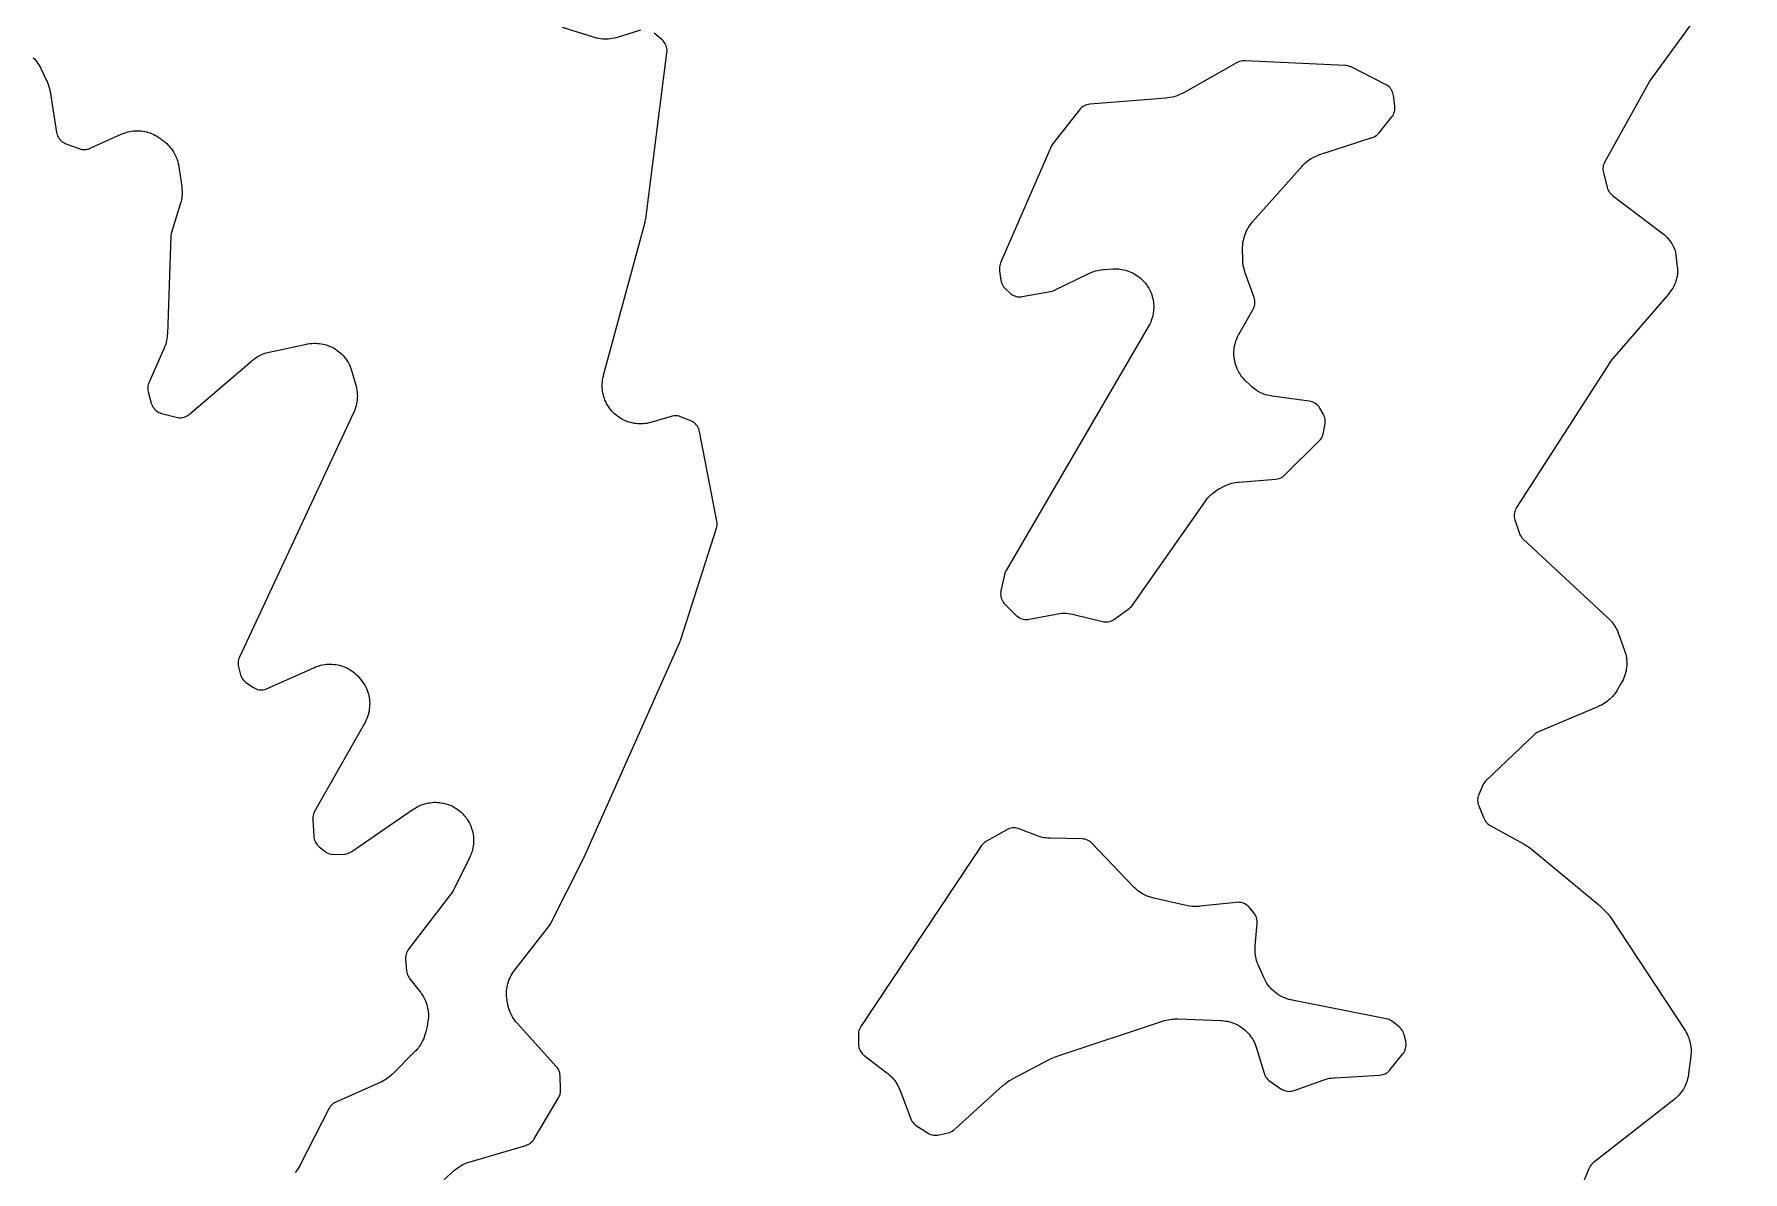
# Model space of a CAD drawing. Header units: millimetres. Extents: x 0 to 194, y 0 to 300.
# Drawn here: x 148.58 to 183.75, y 123.43 to 146.84 of the extents above; entities that cross this region are included whole.
import ezdxf

# ---------------------------------------------------------------- set-up
doc = ezdxf.new("R2010")
doc.units = ezdxf.units.MM
doc.layers.add('CUT', color=7, linetype='CONTINUOUS')

msp = doc.modelspace()

# ---------------------------------------------------------------- linework, layer by layer
at = {"layer": 'CUT'}
for points in [[(183.7517, 148.5211), (181.8327, 145.8751), (181.8225, 145.8601), (181.8091, 145.8391), (181.7999, 145.8236), (180.91, 144.22), (180.8974, 144.1946), (180.8873, 144.1681), (180.8797, 144.1408), (180.8748, 144.1129), (180.8725, 144.0846), (180.8729, 144.0563), (180.8759, 144.0281), (180.8816, 144.0003), (180.9606, 143.6904), (180.9691, 143.6627), (180.9801, 143.6361), (180.9937, 143.6106), (181.0097, 143.5865), (181.028, 143.5641), (181.0483, 143.5436), (181.0704, 143.5251), (182.0844, 142.7589), (182.1022, 142.7448), (182.1369, 142.7157), (182.1701, 142.6849), (182.1937, 142.6606), (182.2237, 142.6266), (182.2448, 142.6001), (182.2712, 142.5632), (182.2895, 142.5347), (182.3121, 142.4954), (182.3274, 142.4652), (182.3459, 142.4238), (182.3582, 142.3922), (182.3665, 142.3669), (182.4018, 142.0477), (182.4037, 142.0257), (182.4064, 141.9817), (182.4069, 141.9375), (182.4057, 141.9045), (182.4029, 141.8723), (182.398, 141.8473), (182.3895, 141.8134), (182.3759, 141.7687), (182.3639, 141.7359), (182.3457, 141.6929), (182.3304, 141.6615), (182.3079, 141.6206), (182.2894, 141.5909), (182.2627, 141.5527), (182.2341, 141.5158), (182.2193, 141.4977), (181.0689, 140.1653), (181.0557, 140.1489), (181.0384, 140.1258), (181.0264, 140.1085), (179.0931, 137.1033), (179.0783, 137.0776), (179.0661, 137.0506), (179.0567, 137.0226), (179.0501, 136.9938), (179.0463, 136.9644), (179.0454, 136.9348), (179.0475, 136.9053), (179.0525, 136.8761), (179.0603, 136.8476), (179.1457, 136.5867), (179.1566, 136.5584), (179.1702, 136.5315), (179.1865, 136.506), (179.2052, 136.4823), (179.2263, 136.4606), (180.9802, 134.8257), (180.9953, 134.811), (181.0247, 134.781), (181.0526, 134.7496), (181.0724, 134.7251), (181.0973, 134.6912), (181.1148, 134.6649), (181.1364, 134.6289), (181.1513, 134.6011), (181.1695, 134.5632), (181.1858, 134.5245), (181.1935, 134.5049), (181.3118, 134.1841), (181.3188, 134.1635), (181.3319, 134.122), (181.3429, 134.0799), (181.3496, 134.0481), (181.3565, 134.0051), (181.3602, 133.9727), (181.3629, 133.9293), (181.3634, 133.8967), (181.3619, 133.8533), (181.3592, 133.8208), (181.3536, 133.7777), (181.3478, 133.7456), (181.338, 133.7032), (181.3291, 133.6719), (181.3152, 133.6306), (181.3034, 133.6003), (181.2856, 133.5606), (181.266, 133.5218), (181.2557, 133.5026), (181.1748, 133.3606), (181.164, 133.3426), (181.1416, 133.3072), (181.1176, 133.2728), (181.0984, 133.248), (181.0713, 133.216), (181.0499, 133.193), (181.0199, 133.1637), (180.9964, 133.1429), (180.9639, 133.1165), (180.9386, 133.0979), (180.9037, 133.0746), (180.8767, 133.0585), (180.8398, 133.0386), (180.8021, 133.0205), (180.783, 133.0118), (179.545, 132.4869), (179.5206, 132.4753), (179.4973, 132.4614), (179.4754, 132.4456), (179.455, 132.4278), (179.2045, 132.1889), (179.1998, 132.1848), (179.1732, 132.159), (178.4705, 131.4888), (178.4499, 131.4671), (178.4316, 131.4435), (178.4157, 131.4182), (178.4025, 131.3915), (178.3179, 131.1972), (178.3073, 131.1691), (178.2996, 131.1402), (178.2948, 131.1105), (178.2929, 131.0806), (178.2941, 131.0506), (178.2983, 131.0209), (178.3054, 130.9918), (178.3154, 130.9635), (178.4197, 130.7095), (178.432, 130.6832), (178.4468, 130.6582), (178.4639, 130.6348), (178.4832, 130.6131), (178.5046, 130.5934), (178.5277, 130.5759), (178.5524, 130.5607), (179.253, 130.1747), (179.2712, 130.1641), (179.307, 130.1421), (179.3418, 130.1185), (179.3754, 130.0933), (179.3919, 130.0802), (180.7863, 128.9281), (180.9818, 128.7353), (181.0002, 128.7102), (181.0129, 128.6919), (182.5511, 126.361), (182.5631, 126.3417), (182.5861, 126.3027), (182.6072, 126.2625), (182.6214, 126.2317), (182.6383, 126.1896), (182.6493, 126.1574), (182.6619, 126.1139), (182.6697, 126.0808), (182.6778, 126.0362), (182.6822, 126.0025), (182.6858, 125.9573), (182.6867, 125.9233), (182.6857, 125.878), (182.6825, 125.8328), (182.6803, 125.8102), (182.6364, 125.4545), (182.6332, 125.4327), (182.6257, 125.3893), (182.616, 125.3463), (182.6072, 125.3145), (182.5934, 125.2726), (182.5816, 125.2418), (182.5637, 125.2015), (182.5489, 125.172), (182.5272, 125.1336), (182.5096, 125.1057), (182.4842, 125.0697), (182.4639, 125.0436), (182.4352, 125.0102), (182.4125, 124.9863), (182.3806, 124.9558), (182.3473, 124.927), (182.3302, 124.913), (180.6732, 123.6159), (180.65, 123.5957), (180.629, 123.5733), (180.6104, 123.5488), (180.5944, 123.5226), (180.5811, 123.4948), (179.9493, 121.9744)], [(157.0158, 123.2748), (157.2296, 123.4638), (157.2485, 123.4796), (157.2873, 123.5103), (157.3276, 123.5387), (157.359, 123.5583), (157.4022, 123.5822), (157.4355, 123.5983), (157.4811, 123.6172), (157.5277, 123.6337), (157.5512, 123.6413), (158.6966, 123.9763), (158.7232, 123.9854), (158.7487, 123.997), (158.7731, 124.0109), (158.796, 124.027), (158.8174, 124.0451), (158.8369, 124.0652), (158.8545, 124.0871), (158.87, 124.1105), (159.3738, 124.9543), (159.3873, 124.9797), (159.3984, 125.0064), (159.4069, 125.0339), (159.4126, 125.0622), (159.4157, 125.0909), (159.4159, 125.1198), (159.4045, 125.4129), (159.4018, 125.4428), (159.3962, 125.4721), (159.3877, 125.5008), (159.3763, 125.5285), (159.3623, 125.555), (159.3457, 125.5799), (159.3267, 125.603), (158.5279, 126.482), (158.5143, 126.4977), (158.4879, 126.5295), (158.4629, 126.5626), (158.4454, 126.5883), (158.4237, 126.6235), (158.4086, 126.6506), (158.3901, 126.6877), (158.3776, 126.7161), (158.3627, 126.7548), (158.3528, 126.7842), (158.3415, 126.824), (158.332, 126.8643), (158.3277, 126.8846), (158.3165, 126.9442), (158.3131, 126.9652), (158.3073, 127.0074), (158.3034, 127.0498), (158.3021, 127.0817), (158.3023, 127.1242), (158.3039, 127.1561), (158.3081, 127.1985), (158.3128, 127.23), (158.321, 127.2718), (158.3286, 127.3028), (158.3407, 127.3436), (158.3512, 127.3738), (158.3671, 127.4133), (158.3804, 127.4423), (158.4, 127.4801), (158.416, 127.5077), (158.4391, 127.5435), (158.4638, 127.5781), (158.4766, 127.5952), (159.169, 128.4744), (159.1863, 128.4987), (159.201, 128.5245), (159.889, 129.883), (159.8923, 129.8898), (159.8967, 129.8992), (159.8999, 129.906), (161.869, 134.3346), (161.8752, 134.3496), (161.8831, 134.3705), (161.8885, 134.3858), (162.6221, 136.6761), (162.6299, 136.7051), (162.6346, 136.7347), (162.6364, 136.7646), (162.6352, 136.7945), (162.6311, 136.8242), (162.2772, 138.6668), (162.27, 138.6961), (162.26, 138.7244), (162.2471, 138.7517), (162.2316, 138.7775), (162.2136, 138.8016), (162.1933, 138.8238), (162.1708, 138.8438), (162.1465, 138.8615), (162.1204, 138.8767), (162.0931, 138.8892), (161.886, 138.9712), (161.8588, 138.9805), (161.8308, 138.9871), (161.8023, 138.9911), (161.7736, 138.9923), (161.7449, 138.9907), (161.7165, 138.9864), (161.6886, 138.9794), (161.2963, 138.8608), (161.2753, 138.855), (161.2331, 138.8444), (161.1904, 138.8359), (161.1582, 138.8311), (161.1149, 138.8267), (161.0823, 138.825), (161.0388, 138.8249), (161.0062, 138.8264), (160.9629, 138.8304), (160.9306, 138.835), (160.8878, 138.8433), (160.8561, 138.851), (160.8144, 138.8633), (160.7836, 138.874), (160.7432, 138.8903), (160.7136, 138.904), (160.675, 138.9241), (160.6469, 138.9405), (160.6104, 138.9643), (160.584, 138.9834), (160.55, 139.0106), (160.5255, 139.0321), (160.4943, 139.0625), (160.472, 139.0863), (160.4439, 139.1195), (160.424, 139.1454), (160.3992, 139.1811), (160.382, 139.2088), (160.3607, 139.2468), (160.3462, 139.276), (160.3288, 139.3159), (160.3171, 139.3463), (160.3036, 139.3877), (160.295, 139.4192), (160.2855, 139.4616), (160.28, 139.4938), (160.2747, 139.537), (160.2723, 139.5695), (160.2711, 139.613), (160.2719, 139.6456), (160.275, 139.689), (160.2789, 139.7214), (160.2861, 139.7643), (160.2955, 139.8068), (160.3007, 139.828), (161.1536, 142.9741), (161.1583, 142.9941), (161.1638, 143.0218), (161.1671, 143.0421), (161.6052, 146.46), (161.6075, 146.4895), (161.6069, 146.5191), (161.6034, 146.5485), (161.597, 146.5774), (161.5878, 146.6055), (161.5758, 146.6326), (161.5613, 146.6584), (161.5443, 146.6826), (161.5249, 146.705), (161.5035, 146.7254), (161.3415, 146.8651)], [(161.0578, 146.9247), (160.5817, 146.7789), (160.5599, 146.7728), (160.516, 146.7618), (160.4715, 146.7529), (160.4379, 146.748), (160.3928, 146.7437), (160.3589, 146.7421), (160.3136, 146.7424), (160.2797, 146.7443), (160.2346, 146.7491), (160.2011, 146.7544), (160.1567, 146.7637), (160.1129, 146.7752), (160.0912, 146.7815), (159.4522, 146.9845)], [(148.5606, 146.3586), (148.5829, 146.3356), (148.6111, 146.3036), (148.6312, 146.2786), (148.6563, 146.2441), (148.6738, 146.2173), (148.6955, 146.1805), (148.7155, 146.1428), (148.725, 146.1237), (148.8342, 145.8906), (148.8426, 145.8715), (148.8585, 145.8331), (148.8726, 145.794), (148.8818, 145.7642), (148.8922, 145.7239), (148.9008, 145.6832), (148.9046, 145.6627), (149.0405, 144.8243), (149.0465, 144.7961), (149.0551, 144.7686), (149.0664, 144.7421), (149.0801, 144.7168), (149.0962, 144.6929), (149.1145, 144.6707), (149.1348, 144.6503), (149.157, 144.632), (149.1809, 144.6159), (149.2062, 144.6021), (149.2327, 144.5909), (149.5064, 144.4897), (149.5343, 144.481), (149.5628, 144.4749), (149.5919, 144.4717), (149.6211, 144.4713), (149.6502, 144.4738), (149.6789, 144.4791), (149.707, 144.4871), (149.7341, 144.4978), (150.3659, 144.7838), (150.3866, 144.7926), (150.4283, 144.809), (150.4708, 144.8233), (150.5032, 144.8325), (150.5469, 144.8425), (150.58, 144.8484), (150.6245, 144.854), (150.658, 144.8566), (150.7029, 144.8577), (150.7365, 144.8569), (150.7812, 144.8536), (150.8146, 144.8495), (150.8588, 144.8417), (150.8916, 144.8343), (150.9348, 144.8221), (150.9667, 144.8115), (151.0084, 144.7951), (151.0391, 144.7813), (151.079, 144.7609), (151.1082, 144.7441), (151.1459, 144.7198), (151.1823, 144.6936), (151.2002, 144.6801), (151.2585, 144.6337), (151.2748, 144.62), (151.3068, 144.592), (151.3374, 144.5625), (151.3592, 144.5394), (151.3869, 144.5071), (151.4065, 144.482), (151.431, 144.4472), (151.4481, 144.4204), (151.4692, 144.3835), (151.4838, 144.3552), (151.5013, 144.3164), (151.5131, 144.2869), (151.5269, 144.2467), (151.5358, 144.2161), (151.5458, 144.1748), (151.5538, 144.133), (151.5573, 144.1121), (151.6147, 143.7111), (151.6171, 143.6913), (151.621, 143.6517), (151.6231, 143.6119), (151.6234, 143.582), (151.622, 143.5422), (151.6196, 143.5124), (151.6147, 143.4729), (151.6097, 143.4434), (151.6013, 143.4044), (151.5912, 143.3659), (151.5857, 143.3467), (151.4052, 142.7651), (151.3984, 142.7394), (151.394, 142.7133), (151.3919, 142.6868), (151.3203, 140.6806), (151.319, 140.6591), (151.3154, 140.6162), (151.3098, 140.5734), (151.304, 140.5416), (151.2943, 140.4996), (151.2855, 140.4686), (151.2718, 140.4277), (151.2562, 140.3875), (151.2479, 140.3676), (150.9429, 139.6829), (150.9324, 139.6558), (150.9245, 139.6277), (150.9194, 139.599), (150.9171, 139.5699), (150.9177, 139.5407), (150.921, 139.5117), (150.9272, 139.4832), (150.9886, 139.2542), (150.9973, 139.2269), (151.0086, 139.2006), (151.0223, 139.1755), (151.0384, 139.1518), (151.0566, 139.1297), (151.0769, 139.1095), (151.099, 139.0913), (151.1227, 139.0753), (151.1479, 139.0617), (151.1742, 139.0505), (151.2015, 139.0418), (151.5045, 138.9615), (151.5329, 138.9554), (151.5618, 138.9521), (151.5908, 138.9517), (151.6198, 138.954), (151.6484, 138.9591), (151.6764, 138.9669), (151.7035, 138.9775), (151.7294, 138.9906), (151.754, 139.0061), (151.7769, 139.024), (153.0501, 140.1181), (153.0674, 140.1323), (153.1029, 140.1598), (153.1396, 140.1855), (153.1681, 140.2033), (153.2072, 140.2253), (153.2373, 140.2402), (153.2784, 140.2581), (153.3099, 140.27), (153.3526, 140.2837), (153.3959, 140.2953), (153.4177, 140.3005), (154.1837, 140.4648), (154.2058, 140.4689), (154.2504, 140.4762), (154.2953, 140.4812), (154.329, 140.4832), (154.3742, 140.4837), (154.408, 140.4823), (154.4529, 140.4783), (154.4864, 140.4736), (154.5308, 140.465), (154.5636, 140.457), (154.6069, 140.444), (154.6387, 140.4327), (154.6805, 140.4155), (154.7111, 140.401), (154.7509, 140.3797), (154.7799, 140.3623), (154.8173, 140.3371), (154.8444, 140.3168), (154.8792, 140.288), (154.9041, 140.2652), (154.9358, 140.233), (154.9583, 140.2077), (154.9866, 140.1726), (155.0064, 140.1452), (155.0311, 140.1074), (155.0481, 140.0781), (155.0688, 140.038), (155.0828, 140.0072), (155.0994, 139.9652), (155.1139, 139.9225), (155.1206, 139.9009), (155.1993, 139.6232), (155.2049, 139.601), (155.2152, 139.5563), (155.2231, 139.5112), (155.2273, 139.4771), (155.2306, 139.4314), (155.2314, 139.3971), (155.23, 139.3513), (155.2272, 139.3171), (155.2212, 139.2717), (155.215, 139.2379), (155.2044, 139.1933), (155.1948, 139.1604), (155.1797, 139.1171), (155.1625, 139.0747), (155.1533, 139.0537), (152.8042, 134.0272), (152.793, 133.9998), (152.7846, 133.9715), (152.779, 133.9425), (152.7762, 133.913), (152.7764, 133.8835), (152.7795, 133.8541), (152.7855, 133.8251), (152.8273, 133.6632), (152.8356, 133.6365), (152.8463, 133.6106), (152.8594, 133.5859), (152.8747, 133.5625), (152.8921, 133.5406), (152.9115, 133.5205), (152.9327, 133.5022), (152.9555, 133.486), (153.0922, 133.398), (153.118, 133.3832), (153.1452, 133.371), (153.1735, 133.3615), (153.2025, 133.3549), (153.2321, 133.3512), (153.2619, 133.3504), (153.2917, 133.3527), (153.321, 133.3578), (153.3497, 133.3659), (153.3775, 133.3767), (154.3363, 133.8078), (154.357, 133.8165), (154.399, 133.8329), (154.4417, 133.8472), (154.4743, 133.8562), (154.5182, 133.8662), (154.5515, 133.8719), (154.5962, 133.8774), (154.6299, 133.8798), (154.6749, 133.8808), (154.7087, 133.8799), (154.7536, 133.8763), (154.7871, 133.872), (154.8314, 133.864), (154.8643, 133.8563), (154.9076, 133.8439), (154.9396, 133.833), (154.9814, 133.8163), (155.0121, 133.8023), (155.0521, 133.7815), (155.0813, 133.7644), (155.119, 133.7398), (155.1463, 133.7199), (155.1813, 133.6915), (155.2065, 133.669), (155.2385, 133.6373), (155.2689, 133.6041), (155.2837, 133.5871), (155.2983, 133.5695), (155.3122, 133.5517), (155.3392, 133.5154), (155.3644, 133.4779), (155.3818, 133.4488), (155.403, 133.409), (155.4174, 133.3783), (155.4346, 133.3365), (155.4458, 133.3046), (155.4587, 133.2612), (155.4667, 133.2283), (155.4751, 133.1839), (155.4798, 133.1504), (155.4837, 133.1054), (155.485, 133.0715), (155.4844, 133.0263), (155.4823, 132.9926), (155.4772, 132.9476), (155.4716, 132.9142), (155.4621, 132.8701), (155.4532, 132.8374), (155.4392, 132.7944), (155.4272, 132.7628), (155.4089, 132.7214), (155.3887, 132.681), (155.378, 132.6611), (154.352, 130.85), (154.3392, 130.8245), (154.3288, 130.7979), (154.3209, 130.7704), (154.3158, 130.7423), (154.3133, 130.7139), (154.3135, 130.6853), (154.333, 130.339), (154.3359, 130.3109), (154.3415, 130.2833), (154.3496, 130.2563), (154.3602, 130.2302), (154.3732, 130.2051), (154.3884, 130.1814), (154.4059, 130.1593), (154.4254, 130.1389), (154.4466, 130.1204), (154.5609, 130.0302), (154.5851, 130.0129), (154.611, 129.9981), (154.6382, 129.986), (154.6664, 129.9766), (154.6955, 129.9701), (154.725, 129.9664), (154.7548, 129.9657), (154.9526, 129.971), (154.9812, 129.9732), (155.0095, 129.978), (155.0372, 129.9856), (155.0641, 129.9957), (155.0898, 130.0084), (155.1142, 130.0235), (156.3832, 130.894), (156.4015, 130.906), (156.4388, 130.9289), (156.4771, 130.9501), (156.5066, 130.9645), (156.5468, 130.9818), (156.5776, 130.9933), (156.6193, 131.0066), (156.651, 131.0151), (156.6938, 131.0243), (156.7262, 131.0296), (156.7697, 131.0346), (156.8025, 131.0368), (156.8463, 131.0375), (156.8791, 131.0365), (156.9227, 131.0329), (156.9553, 131.0287), (156.9984, 131.021), (157.0303, 131.0136), (157.0725, 131.0017), (157.1036, 130.9912), (157.1444, 130.9753), (157.1743, 130.9619), (157.2134, 130.942), (157.2419, 130.9258), (157.2788, 130.9022), (157.3056, 130.8833), (157.3401, 130.8562), (157.3649, 130.8348), (157.3966, 130.8045), (157.4192, 130.7807), (157.4478, 130.7476), (157.4679, 130.7217), (157.4932, 130.6859), (157.5107, 130.6582), (157.5324, 130.6201), (157.5472, 130.5908), (157.565, 130.5508), (157.5769, 130.5202), (157.5907, 130.4786), (157.5996, 130.447), (157.6093, 130.4043), (157.615, 130.372), (157.6206, 130.3286), (157.6231, 130.2958), (157.6244, 130.2521), (157.6238, 130.2193), (157.6208, 130.1756), (157.617, 130.143), (157.6098, 130.0998), (157.6028, 130.0677), (157.5914, 130.0254), (157.5814, 129.9942), (157.5659, 129.9532), (157.5485, 129.913), (157.5393, 129.8931), (157.241, 129.2871), (157.2306, 129.2675), (157.2091, 129.2286), (157.1856, 129.1909), (157.1603, 129.1544), (157.1472, 129.1365), (156.2836, 128.0123), (156.2675, 127.9892), (156.2536, 127.9647), (156.2421, 127.9389), (156.2331, 127.9122), (156.2266, 127.8848), (156.2227, 127.8569), (156.2214, 127.8288), (156.2228, 127.8006), (156.2452, 127.5693), (156.2493, 127.5413), (156.256, 127.5139), (156.2652, 127.4872), (156.2769, 127.4614), (156.2909, 127.4369), (156.3072, 127.4138), (156.5216, 127.1388), (156.5347, 127.1211), (156.5601, 127.085), (156.5837, 127.0477), (156.5999, 127.019), (156.6197, 126.9796), (156.6331, 126.9493), (156.649, 126.9082), (156.6593, 126.8768), (156.6711, 126.8343), (156.6783, 126.802), (156.6859, 126.7585), (156.6899, 126.7257), (156.6931, 126.6817), (156.6939, 126.6487), (156.6929, 126.6046), (156.6904, 126.5716), (156.685, 126.5279), (156.6775, 126.4844), (156.6732, 126.4628), (156.6391, 126.311), (156.634, 126.2904), (156.6228, 126.2495), (156.6096, 126.2092), (156.5983, 126.1794), (156.5814, 126.1405), (156.5674, 126.112), (156.5469, 126.0748), (156.5303, 126.0477), (156.5064, 126.0127), (156.4873, 125.9873), (156.4602, 125.9546), (156.4316, 125.9233), (156.4169, 125.908), (155.952, 125.4444), (155.9371, 125.4302), (155.9067, 125.4025), (155.8751, 125.3763), (155.8505, 125.3578), (155.8166, 125.3345), (155.7905, 125.3183), (155.7546, 125.2982), (155.7179, 125.2798), (155.6993, 125.2711), (154.7868, 124.8651), (154.7607, 124.852), (154.736, 124.8363), (154.713, 124.8184), (154.6918, 124.7983), (154.6727, 124.7762), (154.6558, 124.7524), (154.6413, 124.7271), (154.0555, 123.576), (154.045, 123.5566), (154.0231, 123.5184), (153.9994, 123.4813), (153.9803, 123.4544), (153.9531, 123.4198)]]:
    msp.add_lwpolyline(points, dxfattribs=at)
for points in [[(168.479, 135.2689), (168.4861, 135.2398), (168.4961, 135.2116), (168.5089, 135.1845), (168.5244, 135.1588), (168.5423, 135.1347), (168.5625, 135.1126), (168.7926, 134.8848), (168.8143, 134.8653), (168.8378, 134.8481), (168.8628, 134.8331), (168.8892, 134.8207), (168.9166, 134.8109), (168.9449, 134.8038), (168.9737, 134.7995), (169.0029, 134.798), (169.032, 134.7994), (169.0608, 134.8035), (169.6187, 134.9119), (169.6428, 134.9159), (169.691, 134.9225), (169.7396, 134.9266), (169.7761, 134.9277), (169.8248, 134.9264), (169.8612, 134.9236), (169.9096, 134.9171), (169.9574, 134.908), (169.9813, 134.9028), (170.5685, 134.7579), (170.5968, 134.7523), (170.6255, 134.7495), (170.6544, 134.7495), (170.6831, 134.7522), (170.7114, 134.7577), (170.7391, 134.7659), (170.7659, 134.7767), (170.7915, 134.79), (170.8157, 134.8057), (171.1162, 135.0221), (171.1423, 135.0432), (171.1658, 135.067), (171.1866, 135.0934), (172.6886, 137.236), (172.7015, 137.2534), (172.7279, 137.2875), (172.756, 137.3204), (172.7782, 137.3439), (172.8093, 137.3739), (172.8336, 137.3952), (172.8675, 137.4221), (172.8938, 137.441), (172.93, 137.4645), (172.9673, 137.4862), (172.9863, 137.4966), (173.0579, 137.5339), (173.0779, 137.5436), (173.1183, 137.5621), (173.1596, 137.5786), (173.1911, 137.5894), (173.2338, 137.6018), (173.2662, 137.6094), (173.31, 137.6175), (173.354, 137.6234), (173.3761, 137.6258), (174.1402, 137.6898), (174.1699, 137.6938), (174.199, 137.7008), (174.2273, 137.7105), (174.2545, 137.7231), (174.2803, 137.7383), (174.3044, 137.756), (174.3267, 137.776), (175.0364, 138.4816), (175.0575, 138.5049), (175.0761, 138.5304), (175.0919, 138.5576), (175.1048, 138.5864), (175.1146, 138.6163), (175.1212, 138.6471), (175.1506, 138.8317), (175.1538, 138.8612), (175.1541, 138.8909), (175.1514, 138.9205), (175.1458, 138.9497), (175.1374, 138.9782), (175.1262, 139.0057), (175.1123, 139.032), (175.0437, 139.1476), (175.0272, 139.1725), (175.0083, 139.1956), (174.9872, 139.2168), (174.964, 139.2358), (174.9391, 139.2523), (174.9127, 139.2663), (174.885, 139.2776), (174.8563, 139.2861), (174.8269, 139.2916), (174.064, 139.3974), (174.0437, 139.4007), (174.0032, 139.4082), (173.963, 139.4176), (173.9333, 139.426), (173.8942, 139.439), (173.8653, 139.4501), (173.8276, 139.4666), (173.7999, 139.4803), (173.7638, 139.5002), (173.7374, 139.5164), (173.7033, 139.5395), (173.6786, 139.558), (173.6467, 139.5842), (173.6161, 139.6118), (173.6011, 139.6259), (173.5165, 139.7095), (173.5008, 139.7258), (173.4702, 139.7593), (173.4413, 139.7942), (173.421, 139.8215), (173.3958, 139.8591), (173.3784, 139.8883), (173.3571, 139.9283), (173.3427, 139.959), (173.3255, 140.001), (173.3143, 140.033), (173.3014, 140.0765), (173.2934, 140.1095), (173.285, 140.1541), (173.2804, 140.1877), (173.2765, 140.2329), (173.2753, 140.2668), (173.276, 140.3122), (173.2782, 140.346), (173.2835, 140.3911), (173.2891, 140.4246), (173.2989, 140.4688), (173.3078, 140.5016), (173.322, 140.5447), (173.3342, 140.5764), (173.3526, 140.6178), (173.3731, 140.6582), (173.3838, 140.6782), (173.6668, 141.1734), (173.6798, 141.1989), (173.6903, 141.2256), (173.6982, 141.2531), (173.7035, 141.2813), (173.706, 141.3099), (173.7059, 141.3385), (173.7029, 141.367), (173.6973, 141.3951), (173.689, 141.4226), (173.5068, 141.936), (173.4992, 141.9596), (173.4852, 142.0072), (173.4738, 142.0555), (173.4673, 142.0922), (173.4614, 142.1414), (173.4582, 142.1909), (173.4572, 142.2157), (173.4551, 142.4295), (173.4555, 142.4531), (173.4575, 142.5003), (173.462, 142.5474), (173.4672, 142.5824), (173.4766, 142.6287), (173.4855, 142.663), (173.4997, 142.7081), (173.5121, 142.7412), (173.531, 142.7846), (173.5468, 142.8163), (173.5701, 142.8574), (173.5892, 142.8872), (173.6167, 142.9257), (173.6462, 142.9626), (173.6614, 142.9807), (174.681, 144.1292), (174.6973, 144.1466), (174.7309, 144.1806), (174.7662, 144.2128), (174.7939, 144.2355), (174.8325, 144.2637), (174.8625, 144.2833), (174.9038, 144.3073), (174.9357, 144.3236), (174.9793, 144.3431), (175.0239, 144.3602), (175.0465, 144.3682), (176.1246, 144.7174), (176.152, 144.7278), (176.1782, 144.7408), (176.2031, 144.7563), (176.2263, 144.7741), (176.2477, 144.7941), (176.267, 144.8161), (176.526, 145.1421), (176.5436, 145.1666), (176.5586, 145.1927), (176.5709, 145.2202), (176.5803, 145.2488), (176.5869, 145.2782), (176.5905, 145.3081), (176.591, 145.3383), (176.5886, 145.3683), (176.5603, 145.5813), (176.555, 145.61), (176.547, 145.638), (176.5364, 145.665), (176.5232, 145.691), (176.5075, 145.7155), (176.4895, 145.7384), (176.4694, 145.7594), (176.4473, 145.7784), (176.4236, 145.7952), (176.3983, 145.8095), (175.6858, 146.1698), (175.6569, 146.1826), (175.6268, 146.1922), (175.5958, 146.1987), (175.5644, 146.2018), (173.5055, 146.2977), (173.4776, 146.2977), (173.4499, 146.2951), (173.4225, 146.29), (173.3957, 146.2823), (173.3698, 146.2722), (173.3449, 146.2597), (172.2284, 145.6341), (172.2069, 145.6228), (172.1635, 145.6015), (172.1189, 145.5825), (172.0848, 145.5701), (172.0384, 145.556), (172.0031, 145.5473), (171.9555, 145.5383), (171.9075, 145.5318), (171.8834, 145.5292), (170.3098, 145.4038), (170.2792, 145.3997), (170.2492, 145.3926), (170.2201, 145.3824), (170.1922, 145.3693), (170.1658, 145.3534), (170.1411, 145.3348), (170.1185, 145.3139), (170.0982, 145.2907), (169.5613, 144.611), (169.5462, 144.5901), (169.533, 144.5679), (169.5217, 144.5448), (168.4733, 142.1367), (168.4635, 142.1111), (168.4561, 142.0846), (168.4511, 142.0575), (168.4487, 142.0302), (168.4487, 142.0027), (168.4513, 141.9753), (168.4785, 141.7813), (168.484, 141.7527), (168.4921, 141.7248), (168.503, 141.6978), (168.5164, 141.672), (168.5322, 141.6476), (168.5503, 141.6248), (168.5706, 141.604), (168.6596, 141.5206), (168.6833, 141.5006), (168.7089, 141.4832), (168.7361, 141.4685), (168.7648, 141.4567), (168.7945, 141.4479), (168.8249, 141.4422), (168.8558, 141.4397), (168.8867, 141.4404), (168.9175, 141.4443), (169.5027, 141.5489), (169.5299, 141.5551), (169.5564, 141.5637), (169.582, 141.5748), (170.286, 141.9199), (170.3066, 141.9294), (170.3484, 141.9474), (170.3911, 141.9632), (170.4236, 141.9734), (170.4677, 141.9848), (170.5011, 141.9916), (170.5461, 141.9985), (170.5913, 142.0032), (170.614, 142.0049), (170.7873, 142.0137), (170.8092, 142.0143), (170.8532, 142.0144), (170.8971, 142.0124), (170.9299, 142.0092), (170.9734, 142.0029), (171.0057, 141.9966), (171.0484, 141.986), (171.0799, 141.9766), (171.1214, 141.9619), (171.1518, 141.9494), (171.1917, 141.9308), (171.2208, 141.9154), (171.2586, 141.893), (171.2861, 141.8748), (171.3215, 141.8488), (171.3471, 141.828), (171.3798, 141.7987), (171.4032, 141.7755), (171.4329, 141.7431), (171.454, 141.7178), (171.4804, 141.6826), (171.4988, 141.6554), (171.5217, 141.6178), (171.5374, 141.5889), (171.5565, 141.5493), (171.5693, 141.5189), (171.5844, 141.4777), (171.5942, 141.4462), (171.6052, 141.4037), (171.6119, 141.3714), (171.6187, 141.328), (171.6223, 141.2952), (171.6248, 141.2513), (171.6251, 141.2184), (171.6233, 141.1745), (171.6204, 141.1417), (171.6144, 141.0981), (171.6083, 141.0658), (171.598, 141.023), (171.5888, 140.9914), (171.5744, 140.9499), (171.5621, 140.9193), (171.5438, 140.8794), (171.5235, 140.8404), (171.5129, 140.8211), (168.5846, 135.8081), (168.57, 135.7796), (168.5584, 135.7498), (168.5502, 135.7189), (168.4801, 135.388), (168.4753, 135.3584), (168.4735, 135.3285), (168.4748, 135.2986)], [(165.5732, 125.944), (165.5867, 125.9171), (165.6029, 125.8917), (165.6215, 125.868), (165.6424, 125.8464), (165.6654, 125.8269), (166.133, 125.4691), (166.1492, 125.4561), (166.181, 125.4294), (166.2115, 125.4012), (166.2334, 125.379), (166.2612, 125.3481), (166.281, 125.324), (166.3058, 125.2907), (166.3233, 125.2648), (166.3449, 125.2294), (166.3599, 125.202), (166.3782, 125.1647), (166.3947, 125.1266), (166.4026, 125.1073), (166.6237, 124.5251), (166.6348, 124.4997), (166.6481, 124.4753), (166.6636, 124.4524), (166.6812, 124.4309), (166.7007, 124.4112), (166.7219, 124.3933), (166.7447, 124.3775), (166.9792, 124.2304), (167.0051, 124.2158), (167.0324, 124.2039), (167.0606, 124.1948), (167.0896, 124.1885), (167.1191, 124.1851), (167.1488, 124.1846), (167.1784, 124.1871), (167.2076, 124.1925), (167.3932, 124.2363), (167.4223, 124.2447), (167.4503, 124.256), (167.477, 124.2701), (167.5022, 124.2867), (167.5256, 124.3058), (168.5284, 125.2131), (168.5427, 125.2255), (168.5716, 125.2495), (168.6015, 125.2723), (168.6246, 125.2885), (168.6564, 125.3087), (168.6889, 125.3276), (168.7054, 125.3367), (169.5007, 125.7553), (169.5173, 125.7636), (169.5508, 125.7795), (169.5849, 125.794), (169.6195, 125.807), (169.637, 125.8132), (171.8254, 126.5376), (171.8446, 126.5434), (171.8832, 126.5543), (171.9223, 126.5635), (171.9519, 126.5691), (171.9916, 126.5747), (172.0216, 126.5776), (172.0617, 126.5797), (172.1018, 126.58), (172.1219, 126.5797), (173.0037, 126.5467), (173.0251, 126.5453), (173.0679, 126.5417), (173.1105, 126.536), (173.1421, 126.5302), (173.184, 126.5205), (173.2149, 126.5117), (173.2557, 126.498), (173.2857, 126.4863), (173.3249, 126.4688), (173.3536, 126.4543), (173.391, 126.4332), (173.4182, 126.416), (173.4534, 126.3914), (173.4789, 126.3717), (173.5116, 126.3438), (173.535, 126.3218), (173.5649, 126.2909), (173.5862, 126.2668), (173.613, 126.2332), (173.6318, 126.2071), (173.6553, 126.1711), (173.6716, 126.1434), (173.6915, 126.1053), (173.7051, 126.0761), (173.7213, 126.0364), (173.7356, 125.9959), (173.7423, 125.9754), (173.8964, 125.4619), (173.9061, 125.4347), (173.9182, 125.4086), (173.9329, 125.3837), (173.9499, 125.3604), (173.969, 125.3388), (173.9901, 125.3191), (174.013, 125.3015), (174.2432, 125.1421), (174.2674, 125.127), (174.2929, 125.1143), (174.3195, 125.104), (174.347, 125.0963), (174.3751, 125.0913), (174.4035, 125.089), (174.432, 125.0893), (174.4604, 125.0924), (174.4883, 125.0981), (174.5156, 125.1065), (175.1099, 125.3204), (175.1303, 125.3271), (175.1713, 125.3397), (175.2129, 125.3503), (175.2444, 125.3568), (175.2868, 125.3634), (175.3294, 125.368), (175.3508, 125.3698), (176.2792, 125.4247), (176.3068, 125.4277), (176.3341, 125.4331), (176.3607, 125.4411), (176.3865, 125.4515), (176.4113, 125.4643), (176.4347, 125.4793), (176.4566, 125.4964), (176.4769, 125.5155), (176.4953, 125.5363), (176.7548, 125.8593), (176.7728, 125.8843), (176.7881, 125.9109), (176.8007, 125.939), (176.8103, 125.9683), (176.8169, 125.9983), (176.8203, 126.0289), (176.8206, 126.0596), (176.8178, 126.0903), (176.8118, 126.1205), (176.7779, 126.255), (176.77, 126.2813), (176.7597, 126.3068), (176.7471, 126.3312), (176.7323, 126.3544), (176.7155, 126.3761), (176.6967, 126.3962), (176.6762, 126.4145), (176.5436, 126.5223), (176.52, 126.5396), (176.4948, 126.5546), (176.4684, 126.567), (176.4408, 126.5768), (176.4124, 126.5838), (174.4723, 126.9662), (174.4512, 126.9709), (174.4091, 126.9813), (174.3676, 126.9937), (174.337, 127.0045), (174.2969, 127.0209), (174.2675, 127.0346), (174.2291, 127.0547), (174.2012, 127.0712), (174.1649, 127.0949), (174.1387, 127.114), (174.1049, 127.1411), (174.0806, 127.1626), (174.0495, 127.1928), (174.0274, 127.2166), (173.9994, 127.2496), (173.9797, 127.2754), (173.955, 127.311), (173.9379, 127.3386), (173.9168, 127.3764), (173.8975, 127.4152), (173.8883, 127.4348), (173.782, 127.6775), (173.7734, 127.6984), (173.7574, 127.7405), (173.7436, 127.7834), (173.7348, 127.816), (173.7253, 127.8601), (173.7198, 127.8934), (173.7148, 127.9382), (173.7127, 127.9719), (173.7121, 128.0169), (173.7139, 128.062), (173.7153, 128.0845), (173.7558, 128.5429), (173.7569, 128.573), (173.7551, 128.6029), (173.7502, 128.6326), (173.7424, 128.6616), (173.7318, 128.6896), (173.7184, 128.7165), (173.7024, 128.7419), (173.6839, 128.7656), (173.5887, 128.8757), (173.5687, 128.8966), (173.5469, 128.9156), (173.5233, 128.9323), (173.4982, 128.9467), (173.4718, 128.9586), (173.4444, 128.9679), (173.4163, 128.9745), (173.3876, 128.9784), (173.3587, 128.9795), (173.3298, 128.9778), (172.5756, 128.8971), (172.5511, 128.8951), (172.5019, 128.8926), (172.4527, 128.8927), (172.4159, 128.8948), (172.3669, 128.9003), (172.3184, 128.9085), (172.2942, 128.9133), (171.6244, 129.0644), (171.603, 129.0698), (171.5606, 129.0816), (171.5187, 129.0955), (171.488, 129.1073), (171.4477, 129.1252), (171.4182, 129.1401), (171.3799, 129.1618), (171.352, 129.1795), (171.316, 129.2048), (171.29, 129.2251), (171.2567, 129.2539), (171.2248, 129.2843), (171.2092, 129.2998), (170.3608, 130.1903), (170.3394, 130.2107), (170.316, 130.2289), (170.291, 130.2446), (170.2645, 130.2579), (170.2368, 130.2685), (170.2083, 130.2763), (170.1791, 130.2812), (170.1495, 130.2833), (169.4995, 130.296), (169.4798, 130.2969), (169.4405, 130.2994), (169.4013, 130.3036), (169.3721, 130.308), (169.3335, 130.3157), (169.3048, 130.3226), (169.2669, 130.3336), (169.2296, 130.3462), (169.2111, 130.353), (168.8558, 130.4908), (168.828, 130.5), (168.7995, 130.5065), (168.7704, 130.5102), (168.7411, 130.511), (168.7119, 130.509), (168.683, 130.5041), (168.6547, 130.4964), (168.6273, 130.4861), (168.6011, 130.473), (168.1847, 130.2405), (168.1606, 130.2256), (168.1381, 130.2084), (168.1173, 130.1892), (168.0984, 130.1681), (168.0815, 130.1453), (165.5956, 126.4245), (165.5801, 126.3986), (165.5673, 126.3713), (165.5573, 126.3429), (165.5503, 126.3136), (165.5461, 126.2838), (165.5451, 126.2537), (165.5477, 126.061), (165.5496, 126.0309), (165.5546, 126.0012), (165.5624, 125.9722)]]:
    msp.add_lwpolyline(points, close=True, dxfattribs=at)

doc.saveas('drawing.dxf')
